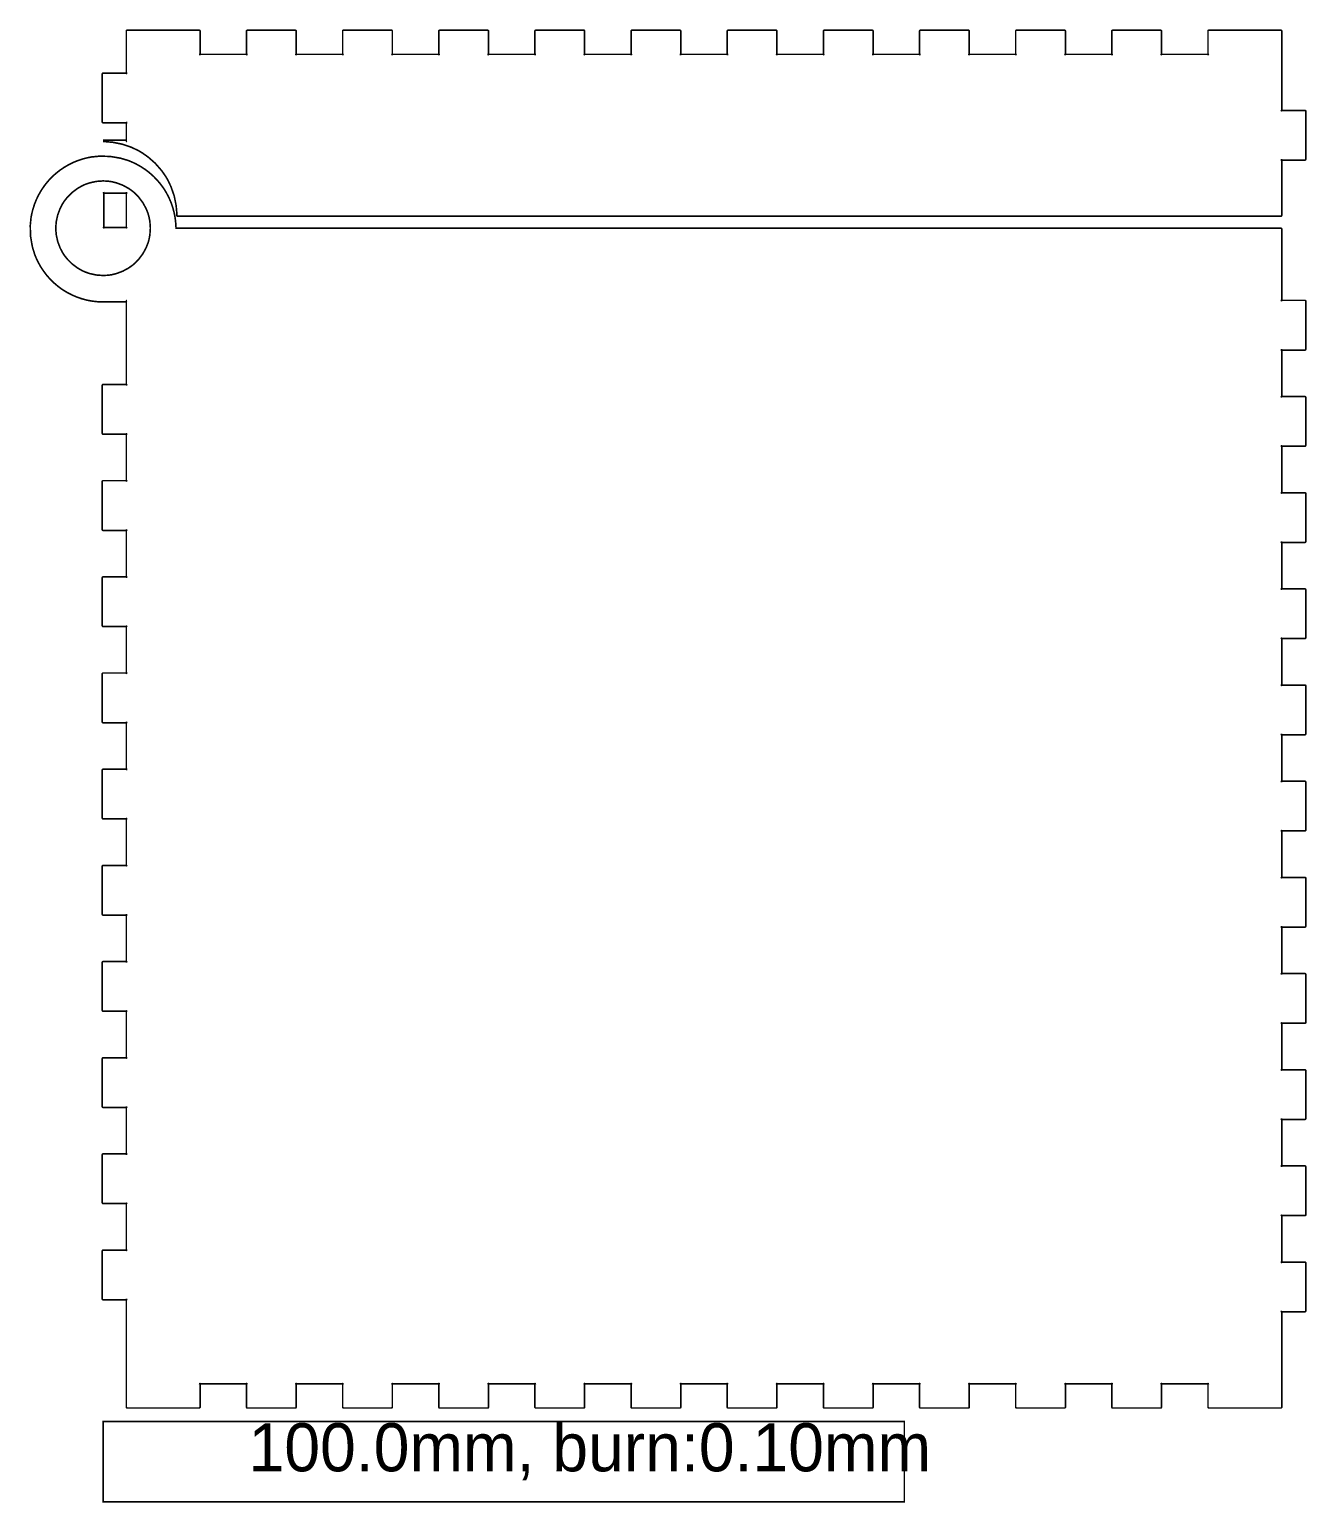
# Model space of a CAD drawing. Extents: x 10 to 178, y 10 to 1017.
# Drawn here: x 9.7 to 169.1, y 9.9 to 193.7 of the extents above; entities that cross this region are included whole.
import ezdxf

# ---------------------------------------------------------------- set-up
doc = ezdxf.new("R2010")
doc.units = 0
doc.layers.get('0').update_dxf_attribs({"linetype": 'CONTINUOUS'})

msp = doc.modelspace()

# ---------------------------------------------------------------- linework, layer by layer
at = {"color": 0, "const_width": 0.2}
for points in [[(21.9246, 179.7), (21.9122, 179.7), (21.8777, 179.713), (21.875, 179.714), (21.8708, 179.717), (21.8405, 179.747), (21.8392, 179.75), (21.8364, 179.754), (21.8254, 179.789), (21.8254, 179.8), (21.8254, 179.813), (21.8364, 179.848), (21.8392, 179.851), (21.8405, 179.855), (21.8708, 179.885), (21.875, 179.886), (21.8777, 179.889), (21.9122, 179.9), (21.9246, 179.9), (18.9246, 179.9), (18.937, 179.9), (18.9714, 179.889), (18.9756, 179.886), (18.9784, 179.885), (19.0087, 179.855), (19.0114, 179.851), (19.0128, 179.848), (19.0252, 179.812), (19.0252, 179.8), (19.0252, 179.787), (19.0128, 179.754), (19.0114, 179.75), (19.0087, 179.747), (18.9784, 179.717), (18.9756, 179.714), (18.9714, 179.713), (18.9356, 179.7), (18.9246, 179.7), (19.225, 179.7), (20.1276, 179.622), (21.3058, 179.388), (22.4427, 179.002), (23.264, 178.618), (23.5245, 178.467), (23.7836, 178.317), (24.5263, 177.797), (25.4289, 177.006), (26.2213, 176.103), (26.7422, 175.361), (26.8924, 175.101), (27.0426, 174.841), (27.4257, 174.02), (27.8116, 172.882), (28.0458, 171.705), (28.1258, 170.802), (28.1258, 170.501), (28.1258, 170.484), (28.1547, 170.43), (28.2071, 170.4), (28.225, 170.4), (165.925, 170.4), (165.942, 170.4), (165.996, 170.43), (166.025, 170.484), (166.025, 170.501), (166.025, 177.4), (166.025, 177.411), (166.009, 177.443), (165.988, 177.438), (165.982, 177.415), (166.014, 177.4), (166.025, 177.4), (168.926, 177.4), (168.942, 177.4), (168.996, 177.429), (169.025, 177.483), (169.025, 177.499), (169.025, 183.499), (169.025, 183.517), (168.996, 183.571), (168.942, 183.6), (168.926, 183.6), (166.025, 183.6), (166.014, 183.6), (165.982, 183.586), (165.988, 183.563), (166.009, 183.559), (166.025, 183.59), (166.025, 183.6), (166.025, 190.5), (166.025, 193.5), (166.025, 193.518), (165.996, 193.57), (165.942, 193.599), (165.925, 193.599), (156.925, 193.599), (156.907, 193.599), (156.854, 193.57), (156.825, 193.518), (156.825, 193.5), (156.825, 190.599), (156.825, 190.59), (156.839, 190.558), (156.862, 190.562), (156.866, 190.585), (156.834, 190.599), (156.825, 190.599), (151.025, 190.599), (151.014, 190.599), (150.982, 190.585), (150.987, 190.562), (151.01, 190.558), (151.025, 190.59), (151.025, 190.599), (151.025, 193.5), (151.025, 193.518), (150.996, 193.57), (150.942, 193.599), (150.925, 193.599), (144.926, 193.599), (144.908, 193.599), (144.854, 193.57), (144.825, 193.518), (144.825, 193.5), (144.825, 190.599), (144.825, 190.59), (144.839, 190.558), (144.862, 190.562), (144.866, 190.585), (144.835, 190.599), (144.825, 190.599), (139.025, 190.599), (139.014, 190.599), (138.982, 190.585), (138.987, 190.562), (139.01, 190.558), (139.025, 190.59), (139.025, 190.599), (139.025, 193.5), (139.025, 193.518), (138.996, 193.57), (138.942, 193.599), (138.926, 193.599), (132.926, 193.599), (132.908, 193.599), (132.854, 193.57), (132.825, 193.518), (132.825, 193.5), (132.825, 190.599), (132.825, 190.59), (132.839, 190.558), (132.862, 190.562), (132.866, 190.585), (132.835, 190.599), (132.825, 190.599), (127.025, 190.599), (127.014, 190.599), (126.982, 190.585), (126.988, 190.562), (127.01, 190.558), (127.025, 190.59), (127.025, 190.599), (127.025, 193.5), (127.025, 193.518), (126.996, 193.57), (126.942, 193.599), (126.926, 193.599), (120.926, 193.599), (120.908, 193.599), (120.854, 193.57), (120.825, 193.518), (120.825, 193.5), (120.825, 190.599), (120.825, 190.59), (120.839, 190.558), (120.862, 190.562), (120.866, 190.585), (120.835, 190.599), (120.825, 190.599), (115.025, 190.599), (115.014, 190.599), (114.982, 190.585), (114.988, 190.562), (115.01, 190.558), (115.025, 190.59), (115.025, 190.599), (115.025, 193.5), (115.025, 193.518), (114.996, 193.57), (114.942, 193.599), (114.925, 193.599), (108.926, 193.599), (108.908, 193.599), (108.854, 193.57), (108.825, 193.518), (108.825, 193.5), (108.825, 190.599), (108.825, 190.59), (108.839, 190.558), (108.862, 190.562), (108.867, 190.585), (108.835, 190.599), (108.825, 190.599), (103.025, 190.599), (103.014, 190.599), (102.982, 190.585), (102.988, 190.562), (103.01, 190.558), (103.025, 190.59), (103.025, 190.599), (103.025, 193.5), (103.025, 193.518), (102.996, 193.57), (102.942, 193.599), (102.926, 193.599), (96.9243, 193.599), (96.9063, 193.599), (96.8541, 193.57), (96.8252, 193.518), (96.8252, 193.5), (96.8252, 190.599), (96.8252, 190.59), (96.8389, 190.558), (96.8622, 190.562), (96.8664, 190.585), (96.8347, 190.599), (96.8252, 190.599), (91.0248, 190.599), (91.0138, 190.599), (90.9821, 190.585), (90.9877, 190.562), (91.0096, 190.558), (91.0248, 190.59), (91.0248, 190.599), (91.0248, 193.5), (91.0248, 193.518), (90.9959, 193.57), (90.9422, 193.599), (90.9257, 193.599), (84.9256, 193.599), (84.908, 193.599), (84.854, 193.57), (84.8251, 193.518), (84.8251, 193.5), (84.8251, 190.599), (84.8251, 190.59), (84.8388, 190.558), (84.8625, 190.562), (84.8663, 190.585), (84.8349, 190.599), (84.8251, 190.599), (79.025, 190.599), (79.0141, 190.599), (78.9824, 190.585), (78.9876, 190.562), (79.0099, 190.558), (79.025, 190.59), (79.025, 190.599), (79.025, 193.5), (79.025, 193.518), (78.9961, 193.57), (78.9421, 193.599), (78.9259, 193.599), (72.9259, 193.599), (72.9079, 193.599), (72.8543, 193.57), (72.8253, 193.518), (72.8253, 193.5), (72.8253, 190.599), (72.8253, 190.59), (72.8391, 190.558), (72.8624, 190.562), (72.8666, 190.585), (72.8349, 190.599), (72.8253, 190.599), (67.025, 190.599), (67.014, 190.599), (66.9823, 190.585), (66.9879, 190.562), (67.0098, 190.558), (67.025, 190.59), (67.025, 190.599), (67.025, 193.5), (67.025, 193.518), (66.996, 193.57), (66.9424, 193.599), (66.9258, 193.599), (60.9244, 193.599), (60.9064, 193.599), (60.8542, 193.57), (60.8252, 193.518), (60.8252, 193.5), (60.8252, 190.599), (60.8252, 190.59), (60.839, 190.558), (60.8623, 190.562), (60.8665, 190.585), (60.8348, 190.599), (60.8252, 190.599), (55.0252, 190.599), (55.0139, 190.599), (54.9822, 190.585), (54.9864, 190.562), (55.0101, 190.558), (55.0252, 190.59), (55.0252, 190.599), (55.0252, 193.5), (55.0252, 193.518), (54.9949, 193.57), (54.9409, 193.599), (54.9243, 193.599), (48.9246, 193.599), (48.9066, 193.599), (48.8541, 193.57), (48.8251, 193.518), (48.8251, 193.5), (48.8251, 190.599), (48.8251, 190.59), (48.8389, 190.558), (48.8625, 190.562), (48.8668, 190.585), (48.835, 190.599), (48.8251, 190.599), (43.0251, 190.599), (43.0142, 190.599), (42.9824, 190.585), (42.9877, 190.562), (43.01, 190.558), (43.0251, 190.59), (43.0251, 190.599), (43.0251, 193.5), (43.0251, 193.518), (42.9962, 193.57), (42.9426, 193.599), (42.926, 193.599), (36.926, 193.599), (36.908, 193.599), (36.8543, 193.57), (36.8254, 193.518), (36.8254, 193.5), (36.8254, 190.599), (36.8254, 190.59), (36.8392, 190.558), (36.8625, 190.562), (36.8667, 190.585), (36.8349, 190.599), (36.8254, 190.599), (31.0251, 190.599), (31.0141, 190.599), (30.9824, 190.585), (30.9866, 190.562), (31.01, 190.558), (31.0251, 190.59), (31.0251, 190.599), (31.0251, 193.5), (31.0251, 193.518), (30.9948, 193.57), (30.9411, 193.599), (30.9246, 193.599), (21.9246, 193.599), (21.9067, 193.599), (21.8543, 193.57), (21.8254, 193.518), (21.8254, 193.5), (21.8254, 190.5), (21.8254, 188.25), (21.8254, 188.24), (21.8392, 188.208), (21.8626, 188.213), (21.8667, 188.236), (21.835, 188.25), (21.8254, 188.25), (18.9246, 188.25), (18.9067, 188.25), (18.8543, 188.221), (18.8254, 188.168), (18.8254, 188.151), (18.8254, 182.15), (18.8254, 182.134), (18.8543, 182.08), (18.9067, 182.05), (18.9246, 182.05), (21.8254, 182.05), (21.835, 182.05), (21.8667, 182.065), (21.8626, 182.088), (21.8392, 182.093), (21.8254, 182.061), (21.8254, 182.05), (21.8254, 179.8), (21.8254, 179.783), (21.8543, 179.729), (21.9067, 179.7), (21.9246, 179.7)], [(21.9246, 21.7), (30.9246, 21.7), (30.9411, 21.7), (30.9948, 21.7303), (31.0251, 21.784), (31.0251, 21.8006), (31.0251, 24.6999), (31.0251, 24.711), (31.01, 24.7427), (30.9866, 24.7385), (30.9824, 24.7151), (31.0141, 24.6999), (31.0251, 24.6999), (36.8254, 24.6999), (36.8349, 24.6999), (36.8667, 24.7151), (36.8625, 24.7385), (36.8392, 24.7427), (36.8254, 24.711), (36.8254, 24.6999), (36.8254, 21.8006), (36.8254, 21.784), (36.8543, 21.7303), (36.908, 21.7), (36.926, 21.7), (42.926, 21.7), (42.9426, 21.7), (42.9962, 21.7303), (43.0251, 21.784), (43.0251, 21.8006), (43.0251, 24.6999), (43.0251, 24.711), (43.01, 24.7427), (42.9877, 24.7385), (42.9824, 24.7151), (43.0142, 24.6999), (43.0251, 24.6999), (48.8251, 24.6999), (48.835, 24.6999), (48.8668, 24.7151), (48.8625, 24.7385), (48.8389, 24.7427), (48.8251, 24.711), (48.8251, 24.6999), (48.8251, 21.8006), (48.8251, 21.784), (48.8541, 21.7303), (48.9066, 21.7), (48.9246, 21.7), (54.9243, 21.7), (54.9409, 21.7), (54.9949, 21.7303), (55.0252, 21.784), (55.0252, 21.8006), (55.0252, 24.6999), (55.0252, 24.711), (55.0101, 24.7427), (54.9864, 24.7385), (54.9822, 24.7151), (55.0139, 24.6999), (55.0252, 24.6999), (60.8252, 24.6999), (60.8348, 24.6999), (60.8665, 24.7151), (60.8623, 24.7385), (60.839, 24.7427), (60.8252, 24.711), (60.8252, 24.6999), (60.8252, 21.8006), (60.8252, 21.784), (60.8542, 21.7303), (60.9064, 21.7), (60.9244, 21.7), (66.9258, 21.7), (66.9424, 21.7), (66.996, 21.7303), (67.025, 21.784), (67.025, 21.8006), (67.025, 24.6999), (67.025, 24.711), (67.0098, 24.7427), (66.9879, 24.7385), (66.9823, 24.7151), (67.014, 24.6999), (67.025, 24.6999), (72.8253, 24.6999), (72.8349, 24.6999), (72.8666, 24.7151), (72.8624, 24.7385), (72.8391, 24.7427), (72.8253, 24.711), (72.8253, 24.6999), (72.8253, 21.8006), (72.8253, 21.784), (72.8543, 21.7303), (72.9079, 21.7), (72.9259, 21.7), (78.9259, 21.7), (78.9421, 21.7), (78.9961, 21.7303), (79.025, 21.784), (79.025, 21.8006), (79.025, 24.6999), (79.025, 24.711), (79.0099, 24.7427), (78.9876, 24.7385), (78.9824, 24.7151), (79.0141, 24.6999), (79.025, 24.6999), (84.8251, 24.6999), (84.8349, 24.6999), (84.8663, 24.7151), (84.8625, 24.7385), (84.8388, 24.7427), (84.8251, 24.711), (84.8251, 24.6999), (84.8251, 21.8006), (84.8251, 21.784), (84.854, 21.7303), (84.908, 21.7), (84.9256, 21.7), (90.9257, 21.7), (90.9422, 21.7), (90.9959, 21.7303), (91.0248, 21.784), (91.0248, 21.8006), (91.0248, 24.6999), (91.0248, 24.711), (91.0096, 24.7427), (90.9877, 24.7385), (90.9821, 24.7151), (91.0138, 24.6999), (91.0248, 24.6999), (96.8252, 24.6999), (96.8347, 24.6999), (96.8664, 24.7151), (96.8622, 24.7385), (96.8389, 24.7427), (96.8252, 24.711), (96.8252, 24.6999), (96.8252, 21.8006), (96.8252, 21.784), (96.8541, 21.7303), (96.9063, 21.7), (96.9243, 21.7), (102.926, 21.7), (102.942, 21.7), (102.996, 21.7303), (103.025, 21.784), (103.025, 21.8006), (103.025, 24.6999), (103.025, 24.711), (103.01, 24.7427), (102.988, 24.7385), (102.982, 24.7151), (103.014, 24.6999), (103.025, 24.6999), (108.825, 24.6999), (108.835, 24.6999), (108.867, 24.7151), (108.862, 24.7385), (108.839, 24.7427), (108.825, 24.711), (108.825, 24.6999), (108.825, 21.8006), (108.825, 21.784), (108.854, 21.7303), (108.908, 21.7), (108.926, 21.7), (114.925, 21.7), (114.942, 21.7), (114.996, 21.7303), (115.025, 21.784), (115.025, 21.8006), (115.025, 24.6999), (115.025, 24.711), (115.01, 24.7427), (114.988, 24.7385), (114.982, 24.7151), (115.014, 24.6999), (115.025, 24.6999), (120.825, 24.6999), (120.835, 24.6999), (120.866, 24.7151), (120.862, 24.7385), (120.839, 24.7427), (120.825, 24.711), (120.825, 24.6999), (120.825, 21.8006), (120.825, 21.784), (120.854, 21.7303), (120.908, 21.7), (120.926, 21.7), (126.926, 21.7), (126.942, 21.7), (126.996, 21.7303), (127.025, 21.784), (127.025, 21.8006), (127.025, 24.6999), (127.025, 24.711), (127.01, 24.7427), (126.988, 24.7385), (126.982, 24.7151), (127.014, 24.6999), (127.025, 24.6999), (132.825, 24.6999), (132.835, 24.6999), (132.866, 24.7151), (132.862, 24.7385), (132.839, 24.7427), (132.825, 24.711), (132.825, 24.6999), (132.825, 21.8006), (132.825, 21.784), (132.854, 21.7303), (132.908, 21.7), (132.926, 21.7), (138.926, 21.7), (138.942, 21.7), (138.996, 21.7303), (139.025, 21.784), (139.025, 21.8006), (139.025, 24.6999), (139.025, 24.711), (139.01, 24.7427), (138.987, 24.7385), (138.982, 24.7151), (139.014, 24.6999), (139.025, 24.6999), (144.825, 24.6999), (144.835, 24.6999), (144.866, 24.7151), (144.862, 24.7385), (144.839, 24.7427), (144.825, 24.711), (144.825, 24.6999), (144.825, 21.8006), (144.825, 21.784), (144.854, 21.7303), (144.908, 21.7), (144.926, 21.7), (150.925, 21.7), (150.942, 21.7), (150.996, 21.7303), (151.025, 21.784), (151.025, 21.8006), (151.025, 24.6999), (151.025, 24.711), (151.01, 24.7427), (150.987, 24.7385), (150.982, 24.7151), (151.014, 24.6999), (151.025, 24.6999), (156.825, 24.6999), (156.834, 24.6999), (156.866, 24.7151), (156.862, 24.7385), (156.839, 24.7427), (156.825, 24.711), (156.825, 24.6999), (156.825, 21.8006), (156.825, 21.784), (156.854, 21.7303), (156.907, 21.7), (156.925, 21.7), (165.925, 21.7), (165.942, 21.7), (165.996, 21.7303), (166.025, 21.784), (166.025, 21.8006), (166.025, 24.8006), (166.025, 33.6999), (166.025, 33.711), (166.009, 33.7426), (165.988, 33.7385), (165.982, 33.7151), (166.014, 33.6999), (166.025, 33.6999), (168.926, 33.6999), (168.942, 33.6999), (168.996, 33.7302), (169.025, 33.784), (169.025, 33.8005), (169.025, 39.8004), (169.025, 39.8184), (168.996, 39.8709), (168.942, 39.8999), (168.926, 39.8999), (166.025, 39.8999), (166.014, 39.8999), (165.982, 39.8861), (165.988, 39.8625), (166.009, 39.8582), (166.025, 39.89), (166.025, 39.8999), (166.025, 45.6999), (166.025, 45.7108), (166.009, 45.7426), (165.988, 45.7383), (165.982, 45.7151), (166.014, 45.6999), (166.025, 45.6999), (168.926, 45.6999), (168.942, 45.6999), (168.996, 45.7302), (169.025, 45.7839), (169.025, 45.8004), (169.025, 51.8005), (169.025, 51.8185), (168.996, 51.8707), (168.942, 51.8996), (168.926, 51.8996), (166.025, 51.8996), (166.014, 51.8996), (165.982, 51.8859), (165.988, 51.8626), (166.009, 51.8583), (166.025, 51.8901), (166.025, 51.8996), (166.025, 57.7), (166.025, 57.7109), (166.009, 57.7427), (165.988, 57.7384), (165.982, 57.7152), (166.014, 57.7), (166.025, 57.7), (168.926, 57.7), (168.942, 57.7), (168.996, 57.7303), (169.025, 57.7839), (169.025, 57.8005), (169.025, 63.8006), (169.025, 63.8182), (168.996, 63.8708), (168.942, 63.8997), (168.926, 63.8997), (166.025, 63.8997), (166.014, 63.8997), (165.982, 63.8859), (165.988, 63.8623), (166.009, 63.8584), (166.025, 63.8898), (166.025, 63.8997), (166.025, 69.6997), (166.025, 69.7107), (166.009, 69.7424), (165.988, 69.7385), (165.982, 69.7149), (166.014, 69.6997), (166.025, 69.6997), (168.926, 69.6997), (168.942, 69.6997), (168.996, 69.7301), (169.025, 69.784), (169.025, 69.8003), (169.025, 75.8003), (169.025, 75.8183), (168.996, 75.8705), (168.942, 75.8994), (168.926, 75.8994), (166.025, 75.8994), (166.014, 75.8994), (165.982, 75.8857), (165.988, 75.8624), (166.009, 75.8582), (166.025, 75.8899), (166.025, 75.8994), (166.025, 81.6998), (166.025, 81.7107), (166.009, 81.7425), (165.988, 81.7383), (165.982, 81.715), (166.014, 81.6998), (166.025, 81.6998), (168.926, 81.6998), (168.942, 81.6998), (168.996, 81.7301), (169.025, 81.7838), (169.025, 81.8003), (169.025, 87.8004), (169.025, 87.8184), (168.996, 87.8706), (168.942, 87.8995), (168.926, 87.8995), (166.025, 87.8995), (166.014, 87.8995), (165.982, 87.8858), (165.988, 87.8625), (166.009, 87.8582), (166.025, 87.89), (166.025, 87.8995), (166.025, 93.6995), (166.025, 93.7108), (166.009, 93.7426), (165.988, 93.7383), (165.982, 93.7147), (166.014, 93.6995), (166.025, 93.6995), (168.926, 93.6995), (168.942, 93.6995), (168.996, 93.7299), (169.025, 93.7839), (169.025, 93.8004), (169.025, 99.8001), (169.025, 99.8181), (168.996, 99.8707), (168.942, 99.8996), (168.926, 99.8996), (166.025, 99.8996), (166.014, 99.8996), (165.982, 99.8859), (165.988, 99.8622), (166.009, 99.8583), (166.025, 99.8897), (166.025, 99.8996), (166.025, 105.7), (166.025, 105.711), (166.009, 105.742), (165.988, 105.738), (165.982, 105.715), (166.014, 105.7), (166.025, 105.7), (168.926, 105.7), (168.942, 105.7), (168.996, 105.73), (169.025, 105.784), (169.025, 105.8), (169.025, 111.8), (169.025, 111.818), (168.996, 111.87), (168.942, 111.899), (168.926, 111.899), (166.025, 111.899), (166.014, 111.899), (165.982, 111.886), (165.988, 111.862), (166.009, 111.858), (166.025, 111.89), (166.025, 111.899), (166.025, 117.7), (166.025, 117.711), (166.009, 117.742), (165.988, 117.738), (165.982, 117.715), (166.014, 117.7), (166.025, 117.7), (168.926, 117.7), (168.942, 117.7), (168.996, 117.73), (169.025, 117.784), (169.025, 117.8), (169.025, 123.8), (169.025, 123.818), (168.996, 123.872), (168.942, 123.901), (168.926, 123.901), (166.025, 123.901), (166.014, 123.901), (165.982, 123.887), (165.988, 123.863), (166.009, 123.86), (166.025, 123.891), (166.025, 123.901), (166.025, 129.699), (166.025, 129.711), (166.009, 129.742), (165.988, 129.738), (165.982, 129.715), (166.014, 129.699), (166.025, 129.699), (168.926, 129.699), (168.942, 129.699), (168.996, 129.73), (169.025, 129.784), (169.025, 129.8), (169.025, 135.8), (169.025, 135.818), (168.996, 135.871), (168.942, 135.9), (168.926, 135.9), (166.025, 135.9), (166.014, 135.9), (165.982, 135.886), (165.988, 135.862), (166.009, 135.858), (166.025, 135.89), (166.025, 135.9), (166.025, 141.7), (166.025, 141.71), (166.009, 141.742), (165.988, 141.738), (165.982, 141.715), (166.014, 141.7), (166.025, 141.7), (168.926, 141.7), (168.942, 141.7), (168.996, 141.73), (169.025, 141.784), (169.025, 141.8), (169.025, 147.8), (169.025, 147.818), (168.996, 147.87), (168.942, 147.899), (168.926, 147.899), (166.025, 147.899), (166.014, 147.899), (165.982, 147.886), (165.988, 147.862), (166.009, 147.858), (166.025, 147.89), (166.025, 147.899), (166.025, 153.7), (166.025, 153.711), (166.009, 153.742), (165.988, 153.738), (165.982, 153.715), (166.014, 153.7), (166.025, 153.7), (168.926, 153.7), (168.942, 153.7), (168.996, 153.73), (169.025, 153.784), (169.025, 153.8), (169.025, 159.8), (169.025, 159.818), (168.996, 159.872), (168.942, 159.901), (168.926, 159.901), (166.025, 159.901), (166.014, 159.901), (165.982, 159.887), (165.988, 159.863), (166.009, 159.859), (166.025, 159.891), (166.025, 159.901), (166.025, 168.8), (166.025, 168.818), (165.996, 168.872), (165.942, 168.9), (165.925, 168.9), (27.9246, 168.9), (27.9411, 168.9), (27.9949, 168.872), (28.0252, 168.818), (28.0252, 168.8), (28.0252, 168.97), (27.999, 169.474), (27.926, 170.139), (27.8033, 170.797), (27.6324, 171.442), (27.4161, 172.074), (27.1529, 172.689), (26.8442, 173.284), (26.5837, 173.717), (26.4914, 173.856), (26.3977, 173.997), (26.0959, 174.402), (25.6646, 174.914), (25.1974, 175.393), (24.6972, 175.835), (24.1667, 176.24), (23.6058, 176.604), (23.0188, 176.928), (22.5626, 177.144), (22.4083, 177.207), (22.0982, 177.336), (21.1322, 177.629), (19.8162, 177.856), (18.4809, 177.89), (17.4777, 177.79), (17.1497, 177.726), (16.9843, 177.694), (16.4937, 177.57), (15.8557, 177.367), (15.2342, 177.119), (14.6348, 176.826), (14.0588, 176.489), (13.5062, 176.112), (12.9839, 175.693), (12.6091, 175.354), (12.4906, 175.234), (12.3706, 175.116), (12.0317, 174.742), (11.6141, 174.219), (11.2352, 173.667), (10.9003, 173.09), (10.6068, 172.49), (10.3587, 171.869), (10.1562, 171.231), (10.0321, 170.74), (10.0004, 170.575), (9.9343, 170.247), (9.8351, 169.244), (9.8681, 167.908), (10.0969, 166.592), (10.389, 165.628), (10.5172, 165.318), (10.5806, 165.163), (10.7969, 164.706), (11.1208, 164.119), (11.486, 163.559), (11.8897, 163.027), (12.3321, 162.527), (12.8116, 162.06), (13.3242, 161.629), (13.7294, 161.327), (13.87, 161.233), (14.0091, 161.141), (14.4418, 160.882), (15.0372, 160.573), (15.6518, 160.31), (16.2829, 160.092), (16.9278, 159.921), (17.5852, 159.799), (18.2507, 159.726), (18.7551, 159.699), (18.9246, 159.699), (21.9246, 159.699), (21.9122, 159.699), (21.8777, 159.712), (21.875, 159.713), (21.8708, 159.716), (21.8405, 159.748), (21.8392, 159.75), (21.8364, 159.755), (21.8254, 159.789), (21.8254, 159.8), (21.8254, 159.813), (21.8364, 159.847), (21.8392, 159.85), (21.8405, 159.854), (21.8708, 159.886), (21.875, 159.887), (21.8777, 159.889), (21.9122, 159.901), (21.9246, 159.901), (21.9067, 159.901), (21.8543, 159.872), (21.8254, 159.818), (21.8254, 159.8), (21.8254, 149.4), (21.8254, 149.39), (21.8392, 149.359), (21.8626, 149.363), (21.8667, 149.386), (21.835, 149.4), (21.8254, 149.4), (18.9246, 149.4), (18.9067, 149.4), (18.8543, 149.371), (18.8254, 149.319), (18.8254, 149.301), (18.8254, 143.299), (18.8254, 143.283), (18.8543, 143.229), (18.9067, 143.2), (18.9246, 143.2), (21.8254, 143.2), (21.835, 143.2), (21.8667, 143.215), (21.8626, 143.237), (21.8392, 143.243), (21.8254, 143.211), (21.8254, 143.2), (21.8254, 137.4), (21.8254, 137.39), (21.8392, 137.359), (21.8626, 137.363), (21.8667, 137.386), (21.835, 137.4), (21.8254, 137.4), (18.9246, 137.4), (18.9067, 137.4), (18.8543, 137.371), (18.8254, 137.317), (18.8254, 137.299), (18.8254, 131.3), (18.8254, 131.283), (18.8543, 131.229), (18.9067, 131.2), (18.9246, 131.2), (21.8254, 131.2), (21.835, 131.2), (21.8667, 131.215), (21.8626, 131.238), (21.8392, 131.243), (21.8254, 131.211), (21.8254, 131.2), (21.8254, 125.4), (21.8254, 125.391), (21.8392, 125.359), (21.8626, 125.363), (21.8667, 125.386), (21.835, 125.4), (21.8254, 125.4), (18.9246, 125.4), (18.9067, 125.4), (18.8543, 125.371), (18.8254, 125.317), (18.8254, 125.3), (18.8254, 119.3), (18.8254, 119.283), (18.8543, 119.229), (18.9067, 119.2), (18.9246, 119.2), (21.8254, 119.2), (21.835, 119.2), (21.8667, 119.216), (21.8626, 119.237), (21.8392, 119.243), (21.8254, 119.211), (21.8254, 119.2), (21.8254, 113.4), (21.8254, 113.391), (21.8392, 113.359), (21.8626, 113.363), (21.8667, 113.386), (21.835, 113.4), (21.8254, 113.4), (18.9246, 113.4), (18.9067, 113.4), (18.8543, 113.371), (18.8254, 113.318), (18.8254, 113.3), (18.8254, 107.299), (18.8254, 107.283), (18.8543, 107.229), (18.9067, 107.2), (18.9246, 107.2), (21.8254, 107.2), (21.835, 107.2), (21.8667, 107.216), (21.8626, 107.237), (21.8392, 107.243), (21.8254, 107.211), (21.8254, 107.2), (21.8254, 101.4), (21.8254, 101.39), (21.8392, 101.359), (21.8626, 101.363), (21.8667, 101.387), (21.835, 101.4), (21.8254, 101.4), (18.9246, 101.4), (18.9067, 101.4), (18.8543, 101.371), (18.8254, 101.317), (18.8254, 101.299), (18.8254, 95.2997), (18.8254, 95.2832), (18.8543, 95.2292), (18.9067, 95.2003), (18.9246, 95.2003), (21.8254, 95.2003), (21.835, 95.2003), (21.8667, 95.2154), (21.8626, 95.2377), (21.8392, 95.2429), (21.8254, 95.2115), (21.8254, 95.2003), (21.8254, 89.4002), (21.8254, 89.3907), (21.8392, 89.359), (21.8626, 89.3632), (21.8667, 89.3865), (21.835, 89.4002), (21.8254, 89.4002), (18.9246, 89.4002), (18.9067, 89.4002), (18.8543, 89.3713), (18.8254, 89.3177), (18.8254, 89.2997), (18.8254, 83.2997), (18.8254, 83.2831), (18.8543, 83.2294), (18.9067, 83.2005), (18.9246, 83.2005), (21.8254, 83.2005), (21.835, 83.2005), (21.8667, 83.2157), (21.8626, 83.2376), (21.8392, 83.2432), (21.8254, 83.2115), (21.8254, 83.2005), (21.8254, 77.4001), (21.8254, 77.3906), (21.8392, 77.3589), (21.8626, 77.3631), (21.8667, 77.3864), (21.835, 77.4001), (21.8254, 77.4001), (18.9246, 77.4001), (18.9067, 77.4001), (18.8543, 77.3712), (18.8254, 77.3176), (18.8254, 77.2996), (18.8254, 71.2996), (18.8254, 71.2833), (18.8543, 71.2294), (18.9067, 71.2004), (18.9246, 71.2004), (21.8254, 71.2004), (21.835, 71.2004), (21.8667, 71.2156), (21.8626, 71.2378), (21.8392, 71.2431), (21.8254, 71.2114), (21.8254, 71.2004), (21.8254, 65.4004), (21.8254, 65.3905), (21.8392, 65.3591), (21.8626, 65.363), (21.8667, 65.3867), (21.835, 65.4004), (21.8254, 65.4004), (18.9246, 65.4004), (18.9067, 65.4004), (18.8543, 65.3715), (18.8254, 65.3175), (18.8254, 65.2999), (18.8254, 59.2998), (18.8254, 59.2832), (18.8543, 59.2296), (18.9067, 59.2007), (18.9246, 59.2007), (21.8254, 59.2007), (21.835, 59.2007), (21.8667, 59.2155), (21.8626, 59.2377), (21.8392, 59.2434), (21.8254, 59.2116), (21.8254, 59.2007), (21.8254, 53.4003), (21.8254, 53.3908), (21.8392, 53.359), (21.8626, 53.3633), (21.8667, 53.3866), (21.835, 53.4003), (21.8254, 53.4003), (18.9246, 53.4003), (18.9067, 53.4003), (18.8543, 53.3714), (18.8254, 53.3178), (18.8254, 53.2998), (18.8254, 47.2997), (18.8254, 47.2832), (18.8543, 47.2295), (18.9067, 47.2006), (18.9246, 47.2006), (21.8254, 47.2006), (21.835, 47.2006), (21.8667, 47.2158), (21.8626, 47.2376), (21.8392, 47.2433), (21.8254, 47.2115), (21.8254, 47.2006), (21.8254, 41.4002), (21.8254, 41.3907), (21.8392, 41.359), (21.8626, 41.3632), (21.8667, 41.3865), (21.835, 41.4002), (21.8254, 41.4002), (18.9246, 41.4002), (18.9067, 41.4002), (18.8543, 41.3713), (18.8254, 41.3177), (18.8254, 41.2997), (18.8254, 35.3), (18.8254, 35.2834), (18.8543, 35.2296), (18.9067, 35.2006), (18.9246, 35.2006), (21.8254, 35.2006), (21.835, 35.2006), (21.8667, 35.2158), (21.8626, 35.2378), (21.8392, 35.2433), (21.8254, 35.2116), (21.8254, 35.2006), (21.8254, 24.8006), (21.8254, 21.8006), (21.8254, 21.784), (21.8543, 21.7303), (21.9067, 21.7), (21.9246, 21.7)], [(18.9246, 10.0004), (118.925, 10.0004), (118.925, 19.9995), (18.9246, 19.9995), (18.9246, 10.0004)]]:
    msp.add_lwpolyline(points, close=True, dxfattribs=at)
at = {"color": 5, "const_width": 0.2}
for points in [[(13.0252, 168.9), (13.0252, 169.111), (13.0845, 169.743), (13.2636, 170.562), (13.5571, 171.349), (13.8479, 171.913), (13.9623, 172.09), (14.0753, 172.267), (14.4666, 172.766), (15.0606, 173.36), (15.7331, 173.863), (16.2829, 174.18), (16.4744, 174.267), (16.6646, 174.355), (17.2641, 174.562), (18.084, 174.741), (18.9218, 174.8), (19.5557, 174.77), (19.7652, 174.739), (19.9733, 174.71), (20.5893, 174.562), (21.3761, 174.268), (22.112, 173.866), (22.6288, 173.498), (22.7886, 173.359), (22.9471, 173.222), (23.3839, 172.763), (23.8869, 172.091), (24.2893, 171.354), (24.5263, 170.765), (24.5856, 170.562), (24.6448, 170.361), (24.7647, 169.738), (24.8254, 168.9), (24.7647, 168.063), (24.6448, 167.44), (24.5856, 167.237), (24.5263, 167.036), (24.2893, 166.448), (23.8869, 165.71), (23.3839, 165.038), (22.9471, 164.579), (22.7886, 164.441), (22.6288, 164.303), (22.112, 163.935), (21.3761, 163.535), (20.5893, 163.241), (19.9733, 163.091), (19.7652, 163.061), (19.5557, 163.032), (18.9218, 163.001), (18.084, 163.061), (17.2641, 163.24), (16.6646, 163.447), (16.4744, 163.533), (16.2829, 163.622), (15.7331, 163.938), (15.0606, 164.441), (14.4666, 165.035), (14.0753, 165.534), (13.9623, 165.71), (13.8479, 165.888), (13.5571, 166.452), (13.2636, 167.239), (13.0845, 168.059), (13.0252, 168.691), (13.0252, 168.9)], [(20.4253, 173.29), (21.8254, 173.29), (21.835, 173.29), (21.8667, 173.305), (21.8626, 173.328), (21.8392, 173.332), (21.8254, 173.301), (21.8254, 173.29), (21.8254, 169), (21.8254, 168.99), (21.8392, 168.959), (21.8626, 168.963), (21.8667, 168.986), (21.835, 169), (21.8254, 169), (19.0252, 169), (19.0142, 169), (18.9825, 168.986), (18.9866, 168.963), (19.01, 168.959), (19.0252, 168.99), (19.0252, 169), (19.0252, 173.29), (19.0252, 173.301), (19.01, 173.332), (18.9866, 173.328), (18.9825, 173.305), (19.0142, 173.29), (19.0252, 173.29), (20.4253, 173.29)]]:
    msp.add_lwpolyline(points, close=True, dxfattribs=at)

# ---------------------------------------------------------------- texts
at = {"color": 1}
msp.add_text('100.0mm, burn:0.10mm', height=6.00075, dxfattribs=at).set_placement((37.0798, 13.7943))

doc.saveas('drawing.dxf')
